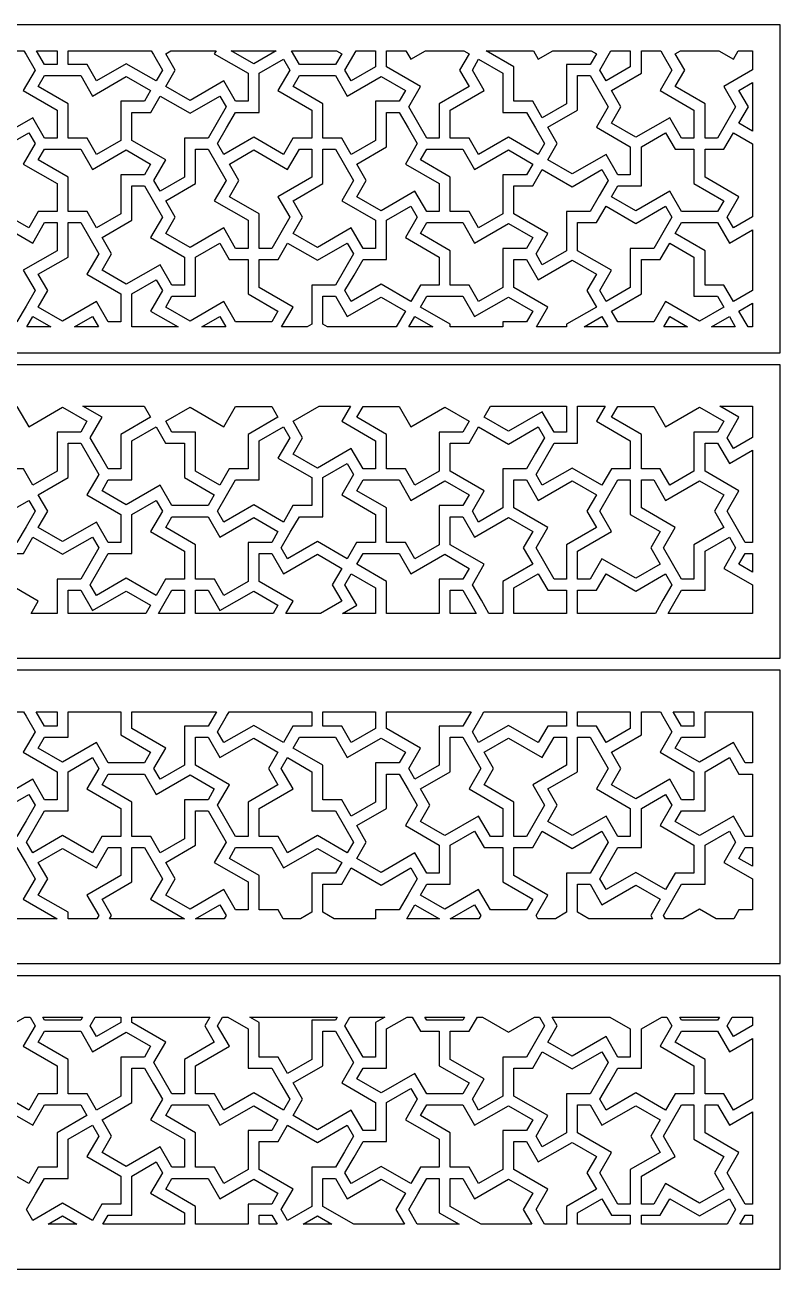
# Model space of a CAD drawing. Extents: x 84 to 1219, y 63 to 1669.
# Drawn here: x 666 to 1104, y 948 to 1669 of the extents above; entities that cross this region are included whole.
import ezdxf

# ---------------------------------------------------------------- set-up
doc = ezdxf.new("R2010")
doc.units = 0

msp = doc.modelspace()

# ---------------------------------------------------------------- linework, layer by layer
at = {"layer": 'Layer 1', "color": 7}
for points in [[(198.86437, 1479.32), (1103.8644, 1479.32), (1103.8644, 1669.32), (198.86437, 1669.32), (198.86437, 1479.32)], [(654.56437, 1654.32), (665.79813, 1654.32), (667.03943, 1652.17), (672.26445, 1643.12), (665.43943, 1631.29872), (685.05706, 1619.97248), (685.05706, 1603.72), (677.80702, 1603.72), (670.982, 1615.54128), (651.36437, 1604.21504), (637.28931, 1612.34128), (642.76185, 1621.82), (637.28931, 1631.29872), (654.56437, 1641.27248), (654.56437, 1654.32)], [(685.05706, 1646.32), (677.80702, 1646.32), (673.18821, 1654.32), (685.05706, 1654.32), (685.05706, 1646.32)], [(725.14974, 1646.81504), (707.87468, 1636.84128), (702.40214, 1646.32), (691.45706, 1646.32), (691.45706, 1654.32), (739.58349, 1654.32), (740.8248, 1652.17), (746.04982, 1643.12), (742.4248, 1636.84128), (725.14974, 1646.81504)], [(776.11748, 1652.59872), (795.7351, 1641.27248), (795.7351, 1625.02), (788.48506, 1625.02), (781.66004, 1636.84128), (762.04242, 1625.51504), (747.96736, 1633.64128), (753.4399, 1643.12), (747.96736, 1652.59872), (750.94871, 1654.32), (777.11126, 1654.32), (776.11748, 1652.59872)], [(798.9351, 1646.81504), (785.93613, 1654.32), (811.93407, 1654.32), (798.9351, 1646.81504)], [(849.90284, 1652.59872), (846.27782, 1646.32), (825.37774, 1646.32), (820.75894, 1654.32), (846.9215, 1654.32), (849.90284, 1652.59872)], [(869.5205, 1644.96752), (855.44541, 1636.84128), (851.82039, 1643.12), (858.28671, 1654.32), (869.5205, 1654.32), (869.5205, 1644.96752)], [(906.4131, 1603.72), (899.1631, 1603.72), (893.9381, 1612.77), (888.7131, 1621.82), (895.5381, 1633.64128), (875.9205, 1644.96752), (875.9205, 1654.32), (887.1542, 1654.32), (889.9955, 1649.39872), (898.5194, 1654.32), (920.7069, 1654.32), (923.6882, 1652.59872), (918.2157, 1643.12), (923.6882, 1633.64128), (906.4131, 1623.66752), (906.4131, 1603.72)], [(933.5069, 1654.32), (960.9396, 1654.32), (963.7809, 1649.39872), (972.3048, 1654.32), (994.4922, 1654.32), (997.4736, 1652.59872), (993.8486, 1646.32), (980.1985, 1646.32), (980.1985, 1623.66752), (966.1235, 1615.54128), (960.6509, 1625.02), (949.7058, 1625.02), (949.7058, 1644.96752), (933.5069, 1654.32)], [(1017.0912, 1644.96752), (1003.0161, 1636.84128), (999.3911, 1643.12), (1005.8574, 1654.32), (1017.0912, 1654.32), (1017.0912, 1644.96752)], [(1023.4912, 1654.32), (1034.725, 1654.32), (1035.9663, 1652.17), (1041.1913, 1643.12), (1034.3663, 1631.29872), (1053.9839, 1619.97248), (1053.9839, 1603.72), (1046.7338, 1603.72), (1039.9088, 1615.54128), (1020.2912, 1604.21504), (1006.2161, 1612.34128), (1011.6887, 1621.82), (1006.2161, 1631.29872), (1023.4912, 1641.27248), (1023.4912, 1654.32)], [(1060.3839, 1623.66752), (1043.1088, 1633.64128), (1048.5814, 1643.12), (1043.1088, 1652.59872), (1046.0902, 1654.32), (1068.2776, 1654.32), (1076.8015, 1649.39872), (1079.6428, 1654.32), (1087.8644, 1654.32), (1087.8644, 1643.22843), (1071.2589, 1633.64128), (1078.084, 1621.82), (1067.6339, 1603.72), (1060.3839, 1603.72), (1060.3839, 1623.66752)], [(798.9351, 1604.21504), (781.66004, 1594.24128), (778.03502, 1600.52), (783.26004, 1609.57), (788.48506, 1618.62), (802.1351, 1618.62), (802.1351, 1641.27248), (816.21016, 1649.39872), (819.83518, 1643.12), (813.01016, 1631.29872), (832.62778, 1619.97248), (832.62778, 1603.72), (821.6827, 1603.72), (816.21016, 1594.24128), (798.9351, 1604.21504)], [(963.7809, 1594.24128), (946.5058, 1604.21504), (929.2308, 1594.24128), (923.7582, 1603.72), (912.8131, 1603.72), (912.8131, 1619.97248), (932.4308, 1631.29872), (925.6058, 1643.12), (929.2308, 1649.39872), (943.3058, 1641.27248), (943.3058, 1618.62), (956.9559, 1618.62), (962.1809, 1609.57), (967.4059, 1600.52), (963.7809, 1594.24128)], [(691.45706, 1623.66752), (674.182, 1633.64128), (677.80702, 1639.92), (688.25706, 1639.92), (698.70709, 1639.92), (705.53211, 1628.09872), (725.14974, 1639.42496), (739.2248, 1631.29872), (735.59978, 1625.02), (721.94974, 1625.02), (721.94974, 1602.36752), (707.87468, 1594.24128), (702.40214, 1603.72), (691.45706, 1603.72), (691.45706, 1623.66752)], [(839.02778, 1623.66752), (821.75272, 1633.64128), (825.37774, 1639.92), (846.27782, 1639.92), (853.10284, 1628.09872), (872.7205, 1639.42496), (886.7955, 1631.29872), (883.1705, 1625.02), (869.5205, 1625.02), (869.5205, 1602.36752), (855.44541, 1594.24128), (849.97287, 1603.72), (839.02778, 1603.72), (839.02778, 1623.66752)], [(986.5985, 1619.97248), (986.5985, 1639.92), (993.8486, 1639.92), (999.0736, 1630.87), (1004.2986, 1621.82), (997.4736, 1609.99872), (1017.0912, 1598.67248), (1017.0912, 1582.42), (1009.8412, 1582.42), (1003.0161, 1594.24128), (983.3985, 1582.91504), (969.3235, 1591.04128), (974.796, 1600.52), (969.3235, 1609.99872), (986.5985, 1619.97248)], [(1080.0015, 1612.34128), (1085.474, 1621.82), (1080.0015, 1631.29872), (1087.8644, 1635.83835), (1087.8644, 1607.80165), (1080.0015, 1612.34128)], [(762.04242, 1618.12496), (779.31748, 1628.09872), (782.9425, 1621.82), (777.71748, 1612.77), (772.49246, 1603.72), (758.84242, 1603.72), (758.84242, 1581.06752), (744.76736, 1572.94128), (741.14234, 1579.22), (747.96736, 1591.04128), (728.34974, 1602.36752), (728.34974, 1618.62), (739.29482, 1618.62), (744.76736, 1628.09872), (762.04242, 1618.12496)], [(875.9205, 1598.67248), (875.9205, 1618.62), (883.1705, 1618.62), (888.3955, 1609.57), (893.6205, 1600.52), (886.7955, 1588.69872), (906.4131, 1577.37248), (906.4131, 1561.12), (899.1631, 1561.12), (892.3381, 1572.94128), (872.7205, 1561.61504), (858.64541, 1569.74128), (864.11795, 1579.22), (858.64541, 1588.69872), (875.9205, 1598.67248)], [(651.36437, 1561.61504), (634.08931, 1551.64128), (630.46429, 1557.92), (635.68931, 1566.97), (640.91433, 1576.02), (654.56437, 1576.02), (654.56437, 1598.67248), (668.63943, 1606.79872), (672.26445, 1600.52), (665.43943, 1588.69872), (685.05706, 1577.37248), (685.05706, 1561.12), (674.11197, 1561.12), (668.63943, 1551.64128), (651.36437, 1561.61504)], [(1053.9839, 1577.37248), (1071.2589, 1567.39872), (1067.6339, 1561.12), (1046.7338, 1561.12), (1039.9088, 1572.94128), (1020.2912, 1561.61504), (1006.2161, 1569.74128), (1009.8412, 1576.02), (1023.4912, 1576.02), (1023.4912, 1598.67248), (1037.5663, 1606.79872), (1043.0388, 1597.32), (1053.9839, 1597.32), (1053.9839, 1577.37248)], [(1076.8015, 1551.64128), (1073.1765, 1557.92), (1080.0015, 1569.74128), (1060.3839, 1581.06752), (1060.3839, 1597.32), (1071.329, 1597.32), (1076.8015, 1606.79872), (1087.8644, 1600.41157), (1087.8644, 1558.02843), (1076.8015, 1551.64128)], [(691.45706, 1581.06752), (674.182, 1591.04128), (677.80702, 1597.32), (698.70709, 1597.32), (705.53211, 1585.49872), (725.14974, 1596.82496), (739.2248, 1588.69872), (735.59978, 1582.42), (721.94974, 1582.42), (721.94974, 1559.76752), (707.87468, 1551.64128), (702.40214, 1561.12), (691.45706, 1561.12), (691.45706, 1581.06752)], [(765.24242, 1577.37248), (765.24242, 1597.32), (772.49246, 1597.32), (777.71748, 1588.27), (782.9425, 1579.22), (776.11748, 1567.39872), (795.7351, 1556.07248), (795.7351, 1539.82), (788.48506, 1539.82), (781.66004, 1551.64128), (762.04242, 1540.31504), (747.96736, 1548.44128), (753.4399, 1557.92), (747.96736, 1567.39872), (765.24242, 1577.37248)], [(802.1351, 1539.82), (802.1351, 1559.76752), (784.86004, 1569.74128), (790.33258, 1579.22), (784.86004, 1588.69872), (798.9351, 1596.82496), (818.55272, 1585.49872), (825.37774, 1597.32), (832.62778, 1597.32), (832.62778, 1581.06752), (813.01016, 1569.74128), (819.83518, 1557.92), (814.61016, 1548.87), (809.38514, 1539.82), (802.1351, 1539.82)], [(839.02778, 1577.37248), (839.02778, 1597.32), (846.27782, 1597.32), (851.50284, 1588.27), (856.72786, 1579.22), (849.90284, 1567.39872), (869.5205, 1556.07248), (869.5205, 1539.82), (862.27043, 1539.82), (855.44541, 1551.64128), (835.82778, 1540.31504), (821.75272, 1548.44128), (827.22526, 1557.92), (821.75272, 1567.39872), (839.02778, 1577.37248)], [(912.8131, 1581.06752), (895.5381, 1591.04128), (899.1631, 1597.32), (909.6131, 1597.32), (920.0632, 1597.32), (926.8882, 1585.49872), (946.5058, 1596.82496), (960.5809, 1588.69872), (956.9559, 1582.42), (943.3058, 1582.42), (943.3058, 1559.76752), (929.2308, 1551.64128), (923.7582, 1561.12), (912.8131, 1561.12), (912.8131, 1581.06752)], [(983.3985, 1575.52496), (1000.6736, 1585.49872), (1004.2986, 1579.22), (999.0736, 1570.17), (993.8486, 1561.12), (980.1985, 1561.12), (980.1985, 1538.46752), (966.1235, 1530.34128), (962.4984, 1536.62), (969.3235, 1548.44128), (949.7058, 1559.76752), (949.7058, 1576.02), (960.6509, 1576.02), (966.1235, 1585.49872), (983.3985, 1575.52496)], [(728.34974, 1556.07248), (728.34974, 1576.02), (735.59978, 1576.02), (740.8248, 1566.97), (746.04982, 1557.92), (739.2248, 1546.09872), (758.84242, 1534.77248), (758.84242, 1518.52), (751.59238, 1518.52), (744.76736, 1530.34128), (725.14974, 1519.01504), (711.07468, 1527.14128), (716.54722, 1536.62), (711.07468, 1546.09872), (728.34974, 1556.07248)], [(872.7205, 1519.01504), (855.44541, 1509.04128), (851.82039, 1515.32), (857.04541, 1524.37), (862.27043, 1533.42), (875.9205, 1533.42), (875.9205, 1556.07248), (889.9955, 1564.19872), (893.6205, 1557.92), (886.7955, 1546.09872), (906.4131, 1534.77248), (906.4131, 1518.52), (895.4681, 1518.52), (889.9955, 1509.04128), (872.7205, 1519.01504)], [(1020.2912, 1554.22496), (1037.5663, 1564.19872), (1041.1913, 1557.92), (1035.9663, 1548.87), (1030.7412, 1539.82), (1017.0912, 1539.82), (1017.0912, 1517.16752), (1003.0161, 1509.04128), (999.3911, 1515.32), (1006.2161, 1527.14128), (986.5985, 1538.46752), (986.5985, 1554.72), (997.5436, 1554.72), (1003.0161, 1564.19872), (1020.2912, 1554.22496)], [(654.56437, 1497.22), (654.56437, 1517.16752), (637.28931, 1527.14128), (642.76185, 1536.62), (637.28931, 1546.09872), (651.36437, 1554.22496), (670.982, 1542.89872), (677.80702, 1554.72), (685.05706, 1554.72), (685.05706, 1538.46752), (665.43943, 1527.14128), (672.26445, 1515.32), (667.03943, 1506.27), (661.81441, 1497.22), (654.56437, 1497.22)], [(691.45706, 1534.77248), (691.45706, 1554.72), (698.70709, 1554.72), (703.93211, 1545.67), (709.15713, 1536.62), (702.33211, 1524.79872), (721.94974, 1513.47248), (721.94974, 1497.22), (714.6997, 1497.22), (707.87468, 1509.04128), (688.25706, 1497.71504), (674.182, 1505.84128), (679.65454, 1515.32), (674.182, 1524.79872), (691.45706, 1534.77248)], [(912.8131, 1538.46752), (895.5381, 1548.44128), (899.1631, 1554.72), (920.0632, 1554.72), (926.8882, 1542.89872), (946.5058, 1554.22496), (960.5809, 1546.09872), (956.9559, 1539.82), (943.3058, 1539.82), (943.3058, 1517.16752), (929.2308, 1509.04128), (923.7582, 1518.52), (912.8131, 1518.52), (912.8131, 1538.46752)], [(1043.1088, 1548.44128), (1046.7338, 1554.72), (1067.6339, 1554.72), (1074.4589, 1542.89872), (1087.8644, 1550.63835), (1087.8644, 1515.42843), (1076.8015, 1509.04128), (1071.329, 1518.52), (1060.3839, 1518.52), (1060.3839, 1538.46752), (1043.1088, 1548.44128)], [(795.7351, 1513.47248), (813.01016, 1503.49872), (809.38514, 1497.22), (788.48506, 1497.22), (781.66004, 1509.04128), (762.04242, 1497.71504), (747.96736, 1505.84128), (751.59238, 1512.12), (765.24242, 1512.12), (765.24242, 1534.77248), (779.31748, 1542.89872), (784.79002, 1533.42), (795.7351, 1533.42), (795.7351, 1513.47248)], [(853.10284, 1542.89872), (856.72786, 1536.62), (851.50284, 1527.57), (846.27782, 1518.52), (832.62778, 1518.52), (832.62778, 1495.86752), (829.9474, 1494.32), (815.10091, 1494.32), (821.75272, 1505.84128), (802.1351, 1517.16752), (802.1351, 1533.42), (813.08018, 1533.42), (818.55272, 1542.89872), (835.82778, 1532.92496), (853.10284, 1542.89872)], [(1006.2161, 1503.49872), (1023.4912, 1513.47248), (1023.4912, 1533.42), (1034.4363, 1533.42), (1039.9088, 1542.89872), (1053.9839, 1534.77248), (1053.9839, 1512.12), (1067.6339, 1512.12), (1071.2589, 1505.84128), (1057.1839, 1497.71504), (1037.5663, 1509.04128), (1030.7412, 1497.22), (1009.8412, 1497.22), (1006.2161, 1503.49872)], [(980.1985, 1494.32), (962.6716, 1494.32), (969.3235, 1505.84128), (949.7058, 1517.16752), (949.7058, 1533.42), (956.9559, 1533.42), (963.7809, 1521.59872), (983.3985, 1532.92496), (997.4736, 1524.79872), (992.001, 1515.32), (997.4736, 1505.84128), (980.1985, 1495.86752), (980.1985, 1494.32)], [(728.34974, 1513.47248), (742.4248, 1521.59872), (746.04982, 1515.32), (739.2248, 1503.49872), (755.1228, 1494.32), (728.34974, 1494.32), (728.34974, 1513.47248)], [(839.02778, 1495.86752), (839.02778, 1512.12), (846.27782, 1512.12), (853.10284, 1500.29872), (872.7205, 1511.62496), (886.7955, 1503.49872), (881.4962, 1494.32), (841.70817, 1494.32), (839.02778, 1495.86752)], [(895.5381, 1505.84128), (899.1631, 1512.12), (909.6131, 1512.12), (920.0632, 1512.12), (926.8882, 1500.29872), (946.5058, 1511.62496), (960.5809, 1503.49872), (956.9559, 1497.22), (943.3058, 1497.22), (943.3058, 1494.32), (912.8131, 1494.32), (912.8131, 1495.86752), (895.5381, 1505.84128)], [(1080.0015, 1503.49872), (1087.8644, 1508.03835), (1087.8644, 1494.32), (1085.3008, 1494.32), (1080.0015, 1503.49872)], [(670.982, 1500.29872), (681.33744, 1494.32), (667.53018, 1494.32), (670.982, 1500.29872)], [(705.53211, 1500.29872), (708.98393, 1494.32), (695.17667, 1494.32), (705.53211, 1500.29872)], [(779.31748, 1500.29872), (782.76929, 1494.32), (768.96203, 1494.32), (779.31748, 1500.29872)], [(892.3381, 1500.29872), (902.6935, 1494.32), (888.8863, 1494.32), (892.3381, 1500.29872)], [(1000.6736, 1500.29872), (1004.1254, 1494.32), (990.3181, 1494.32), (1000.6736, 1500.29872)], [(1039.9088, 1500.29872), (1050.2643, 1494.32), (1036.457, 1494.32), (1039.9088, 1500.29872)], [(1074.4589, 1500.29872), (1077.9108, 1494.32), (1064.1035, 1494.32), (1074.4589, 1500.29872)], [(198.86437, 1302.32), (1103.8644, 1302.32), (1103.8644, 1472.32), (198.86437, 1472.32), (198.86437, 1302.32)], [(654.56437, 1431.96752), (637.28931, 1441.94128), (640.91433, 1448.22), (661.81441, 1448.22), (668.63943, 1436.39872), (688.25706, 1447.72496), (702.33211, 1439.59872), (698.70709, 1433.32), (685.05706, 1433.32), (685.05706, 1410.66752), (670.982, 1402.54128), (665.50945, 1412.02), (654.56437, 1412.02), (654.56437, 1431.96752)], [(721.94974, 1412.02), (714.6997, 1412.02), (709.47468, 1421.07), (704.24966, 1430.12), (711.07468, 1441.94128), (700.02641, 1448.32), (735.54204, 1448.32), (739.2248, 1441.94128), (721.94974, 1431.96752), (721.94974, 1412.02)], [(813.01016, 1441.94128), (795.7351, 1431.96752), (795.7351, 1412.02), (784.79002, 1412.02), (779.31748, 1402.54128), (765.24242, 1410.66752), (765.24242, 1433.32), (751.59238, 1433.32), (747.96736, 1439.59872), (762.04242, 1447.72496), (781.66004, 1436.39872), (788.48506, 1448.22), (798.9351, 1448.22), (809.38514, 1448.22), (813.01016, 1441.94128)], [(849.90284, 1439.59872), (869.5205, 1428.27248), (869.5205, 1412.02), (862.27043, 1412.02), (855.44541, 1423.84128), (835.82778, 1412.51504), (821.75272, 1420.64128), (827.22526, 1430.12), (821.75272, 1439.59872), (836.85843, 1448.32), (854.93808, 1448.32), (849.90284, 1439.59872)], [(875.9205, 1431.96752), (858.64541, 1441.94128), (862.27043, 1448.22), (883.1705, 1448.22), (889.9955, 1436.39872), (909.6131, 1447.72496), (923.6882, 1439.59872), (920.0632, 1433.32), (906.4131, 1433.32), (906.4131, 1410.66752), (892.3381, 1402.54128), (886.8655, 1412.02), (875.9205, 1412.02), (875.9205, 1431.96752)], [(980.1985, 1433.32), (972.9485, 1433.32), (966.1235, 1445.14128), (946.5058, 1433.81504), (932.4308, 1441.94128), (936.1135, 1448.32), (980.1985, 1448.32), (980.1985, 1433.32)], [(966.1235, 1402.54128), (962.4984, 1408.82), (967.7235, 1417.87), (972.9485, 1426.92), (986.5985, 1426.92), (986.5985, 1448.32), (1002.5088, 1448.32), (997.4736, 1439.59872), (1017.0912, 1428.27248), (1017.0912, 1412.02), (1006.1461, 1412.02), (1000.6736, 1402.54128), (983.3985, 1412.51504), (966.1235, 1402.54128)], [(1023.4912, 1431.96752), (1006.2161, 1441.94128), (1009.8412, 1448.22), (1030.7412, 1448.22), (1037.5663, 1436.39872), (1057.1839, 1447.72496), (1071.2589, 1439.59872), (1067.6339, 1433.32), (1053.9839, 1433.32), (1053.9839, 1410.66752), (1039.9088, 1402.54128), (1034.4363, 1412.02), (1023.4912, 1412.02), (1023.4912, 1431.96752)], [(1076.8015, 1423.84128), (1073.1765, 1430.12), (1080.0015, 1441.94128), (1068.9532, 1448.32), (1087.8644, 1448.32), (1087.8644, 1430.22843), (1076.8015, 1423.84128)], [(758.84242, 1406.97248), (776.11748, 1396.99872), (772.49246, 1390.72), (762.04242, 1390.72), (751.59238, 1390.72), (744.76736, 1402.54128), (725.14974, 1391.21504), (711.07468, 1399.34128), (714.6997, 1405.62), (728.34974, 1405.62), (728.34974, 1428.27248), (742.4248, 1436.39872), (747.89734, 1426.92), (758.84242, 1426.92), (758.84242, 1406.97248)], [(798.9351, 1391.21504), (781.66004, 1381.24128), (778.03502, 1387.52), (783.26004, 1396.57), (788.48506, 1405.62), (802.1351, 1405.62), (802.1351, 1428.27248), (816.21016, 1436.39872), (819.83518, 1430.12), (813.01016, 1418.29872), (832.62778, 1406.97248), (832.62778, 1390.72), (821.6827, 1390.72), (816.21016, 1381.24128), (798.9351, 1391.21504)], [(946.5058, 1426.42496), (963.7809, 1436.39872), (967.4059, 1430.12), (962.1809, 1421.07), (956.9559, 1412.02), (943.3058, 1412.02), (943.3058, 1389.36752), (929.2308, 1381.24128), (925.6058, 1387.52), (932.4308, 1399.34128), (912.8131, 1410.66752), (912.8131, 1426.92), (923.7582, 1426.92), (929.2308, 1436.39872), (946.5058, 1426.42496)], [(691.45706, 1406.97248), (691.45706, 1426.92), (698.70709, 1426.92), (703.93211, 1417.87), (709.15713, 1408.82), (702.33211, 1396.99872), (721.94974, 1385.67248), (721.94974, 1369.42), (714.6997, 1369.42), (707.87468, 1381.24128), (688.25706, 1369.91504), (674.182, 1378.04128), (679.65454, 1387.52), (674.182, 1396.99872), (691.45706, 1406.97248)], [(1083.6265, 1369.42), (1073.1765, 1387.52), (1080.0015, 1399.34128), (1060.3839, 1410.66752), (1060.3839, 1426.92), (1067.6339, 1426.92), (1074.4589, 1415.09872), (1087.8644, 1422.83835), (1087.8644, 1369.42), (1083.6265, 1369.42)], [(835.82778, 1369.91504), (818.55272, 1359.94128), (814.9277, 1366.22), (820.15272, 1375.27), (825.37774, 1384.32), (839.02778, 1384.32), (839.02778, 1406.97248), (853.10284, 1415.09872), (856.72786, 1408.82), (849.90284, 1396.99872), (869.5205, 1385.67248), (869.5205, 1369.42), (858.57538, 1369.42), (853.10284, 1359.94128), (835.82778, 1369.91504)], [(875.9205, 1389.36752), (858.64541, 1399.34128), (862.27043, 1405.62), (883.1705, 1405.62), (889.9955, 1393.79872), (909.6131, 1405.12496), (923.6882, 1396.99872), (920.0632, 1390.72), (906.4131, 1390.72), (906.4131, 1368.06752), (892.3381, 1359.94128), (886.8655, 1369.42), (875.9205, 1369.42), (875.9205, 1389.36752)], [(980.1985, 1368.06752), (980.1985, 1348.12), (972.9485, 1348.12), (967.7235, 1357.17), (962.4984, 1366.22), (969.3235, 1378.04128), (949.7058, 1389.36752), (949.7058, 1405.62), (956.9559, 1405.62), (963.7809, 1393.79872), (983.3985, 1405.12496), (997.4736, 1396.99872), (992.001, 1387.52), (997.4736, 1378.04128), (980.1985, 1368.06752)], [(1017.0912, 1405.62), (1017.0912, 1385.67248), (1034.3663, 1375.69872), (1028.8937, 1366.22), (1034.3663, 1356.74128), (1020.2912, 1348.61504), (1000.6736, 1359.94128), (993.8486, 1348.12), (986.5985, 1348.12), (986.5985, 1364.37248), (1006.2161, 1375.69872), (999.3911, 1387.52), (1009.8412, 1405.62), (1017.0912, 1405.62)], [(1053.9839, 1368.06752), (1053.9839, 1348.12), (1046.7338, 1348.12), (1041.5088, 1357.17), (1036.2838, 1366.22), (1043.1088, 1378.04128), (1023.4912, 1389.36752), (1023.4912, 1405.62), (1030.7412, 1405.62), (1037.5663, 1393.79872), (1057.1839, 1405.12496), (1071.2589, 1396.99872), (1065.7864, 1387.52), (1071.2589, 1378.04128), (1053.9839, 1368.06752)], [(651.36437, 1383.82496), (668.63943, 1393.79872), (672.26445, 1387.52), (667.03943, 1378.47), (661.81441, 1369.42), (648.16437, 1369.42), (648.16437, 1346.76752), (634.08931, 1338.64128), (630.46429, 1344.92), (637.28931, 1356.74128), (617.67169, 1368.06752), (617.67169, 1384.32), (628.61677, 1384.32), (634.08931, 1393.79872), (651.36437, 1383.82496)], [(725.14974, 1348.61504), (707.87468, 1338.64128), (704.24966, 1344.92), (709.47468, 1353.97), (714.6997, 1363.02), (728.34974, 1363.02), (728.34974, 1385.67248), (742.4248, 1393.79872), (746.04982, 1387.52), (739.2248, 1375.69872), (758.84242, 1364.37248), (758.84242, 1348.12), (747.89734, 1348.12), (742.4248, 1338.64128), (725.14974, 1348.61504)], [(765.24242, 1368.06752), (747.96736, 1378.04128), (751.59238, 1384.32), (762.04242, 1384.32), (772.49246, 1384.32), (779.31748, 1372.49872), (798.9351, 1383.82496), (813.01016, 1375.69872), (809.38514, 1369.42), (795.7351, 1369.42), (795.7351, 1346.76752), (781.66004, 1338.64128), (776.1875, 1348.12), (765.24242, 1348.12), (765.24242, 1368.06752)], [(943.3058, 1328.32), (935.1898, 1328.32), (930.8308, 1335.87), (925.6058, 1344.92), (932.4308, 1356.74128), (912.8131, 1368.06752), (912.8131, 1384.32), (920.0632, 1384.32), (926.8882, 1372.49872), (946.5058, 1383.82496), (960.5809, 1375.69872), (955.1083, 1366.22), (960.5809, 1356.74128), (943.3058, 1346.76752), (943.3058, 1328.32)], [(705.53211, 1372.49872), (709.15713, 1366.22), (703.93211, 1357.17), (698.70709, 1348.12), (685.05706, 1348.12), (685.05706, 1328.32), (670.07052, 1328.32), (674.182, 1335.44128), (654.56437, 1346.76752), (654.56437, 1363.02), (665.50945, 1363.02), (670.982, 1372.49872), (688.25706, 1362.52496), (705.53211, 1372.49872)], [(1041.5088, 1332.67), (1046.7338, 1341.72), (1060.3839, 1341.72), (1060.3839, 1364.37248), (1074.4589, 1372.49872), (1078.084, 1366.22), (1071.2589, 1354.39872), (1087.8644, 1344.81157), (1087.8644, 1328.32), (1038.9973, 1328.32), (1041.5088, 1332.67)], [(821.75272, 1335.44128), (802.1351, 1346.76752), (802.1351, 1363.02), (809.38514, 1363.02), (816.21016, 1351.19872), (835.82778, 1362.52496), (849.90284, 1354.39872), (844.4303, 1344.92), (849.90284, 1335.44128), (837.56842, 1328.32), (817.64125, 1328.32), (821.75272, 1335.44128)], [(858.64541, 1356.74128), (862.27043, 1363.02), (883.1705, 1363.02), (889.9955, 1351.19872), (909.6131, 1362.52496), (923.6882, 1354.39872), (920.0632, 1348.12), (906.4131, 1348.12), (906.4131, 1328.32), (875.9205, 1328.32), (875.9205, 1346.76752), (858.64541, 1356.74128)], [(1080.0015, 1356.74128), (1083.6265, 1363.02), (1087.8644, 1363.02), (1087.8644, 1352.20165), (1080.0015, 1356.74128)], [(858.64541, 1333.09872), (851.82039, 1344.92), (855.44541, 1351.19872), (869.5205, 1343.07248), (869.5205, 1328.32), (850.36842, 1328.32), (858.64541, 1333.09872)], [(949.7058, 1343.07248), (963.7809, 1351.19872), (969.2534, 1341.72), (980.1985, 1341.72), (980.1985, 1328.32), (949.7058, 1328.32), (949.7058, 1343.07248)], [(1037.5663, 1351.19872), (1041.1913, 1344.92), (1035.9663, 1335.87), (1031.6073, 1328.32), (986.5985, 1328.32), (986.5985, 1341.72), (997.5436, 1341.72), (1003.0161, 1351.19872), (1020.2912, 1341.22496), (1037.5663, 1351.19872)], [(691.45706, 1341.72), (698.70709, 1341.72), (705.53211, 1329.89872), (725.14974, 1341.22496), (739.2248, 1333.09872), (736.4658, 1328.32), (691.45706, 1328.32), (691.45706, 1341.72)], [(758.84242, 1328.32), (743.85589, 1328.32), (746.36736, 1332.67), (751.59238, 1341.72), (758.84242, 1341.72), (758.84242, 1328.32)], [(765.24242, 1341.72), (772.49246, 1341.72), (779.31748, 1329.89872), (798.9351, 1341.22496), (813.01016, 1333.09872), (810.25117, 1328.32), (765.24242, 1328.32), (765.24242, 1341.72)], [(912.8131, 1341.72), (920.0632, 1341.72), (925.2882, 1332.67), (927.7997, 1328.32), (912.8131, 1328.32), (912.8131, 1341.72)], [(198.86437, 1125.32), (1103.8644, 1125.32), (1103.8644, 1295.32), (198.86437, 1295.32), (198.86437, 1125.32)], [(654.56437, 1271.32), (665.56719, 1271.32), (667.03943, 1268.77), (672.26445, 1259.72), (665.43943, 1247.89872), (685.05706, 1236.57248), (685.05706, 1220.32), (677.80702, 1220.32), (670.982, 1232.14128), (651.36437, 1220.81504), (637.28931, 1228.94128), (642.76185, 1238.42), (637.28931, 1247.89872), (654.56437, 1257.87248), (654.56437, 1271.32)], [(685.05706, 1262.92), (677.80702, 1262.92), (672.95727, 1271.32), (685.05706, 1271.32), (685.05706, 1262.92)], [(739.2248, 1247.89872), (735.59978, 1241.62), (725.14974, 1241.62), (714.6997, 1241.62), (707.87468, 1253.44128), (688.25706, 1242.11504), (674.182, 1250.24128), (677.80702, 1256.52), (691.45706, 1256.52), (691.45706, 1271.32), (721.94974, 1271.32), (721.94974, 1257.87248), (739.2248, 1247.89872)], [(772.49246, 1262.92), (758.84242, 1262.92), (758.84242, 1240.26752), (744.76736, 1232.14128), (741.14234, 1238.42), (747.96736, 1250.24128), (728.34974, 1261.56752), (728.34974, 1271.32), (777.3422, 1271.32), (772.49246, 1262.92)], [(781.66004, 1253.44128), (778.03502, 1259.72), (783.26004, 1268.77), (784.73229, 1271.32), (832.62778, 1271.32), (832.62778, 1262.92), (821.6827, 1262.92), (816.21016, 1253.44128), (798.9351, 1263.41504), (781.66004, 1253.44128)], [(869.5205, 1261.56752), (855.44541, 1253.44128), (849.97287, 1262.92), (839.02778, 1262.92), (839.02778, 1271.32), (869.5205, 1271.32), (869.5205, 1261.56752)], [(920.0632, 1262.92), (906.4131, 1262.92), (906.4131, 1240.26752), (892.3381, 1232.14128), (888.7131, 1238.42), (895.5381, 1250.24128), (875.9205, 1261.56752), (875.9205, 1271.32), (924.9129, 1271.32), (920.0632, 1262.92)], [(929.2308, 1253.44128), (925.6058, 1259.72), (930.8308, 1268.77), (932.303, 1271.32), (980.1985, 1271.32), (980.1985, 1262.92), (969.2534, 1262.92), (963.7809, 1253.44128), (946.5058, 1263.41504), (929.2308, 1253.44128)], [(1017.0912, 1261.56752), (1003.0161, 1253.44128), (997.5436, 1262.92), (986.5985, 1262.92), (986.5985, 1271.32), (1017.0912, 1271.32), (1017.0912, 1261.56752)], [(1023.4912, 1271.32), (1034.494, 1271.32), (1035.9663, 1268.77), (1041.1913, 1259.72), (1034.3663, 1247.89872), (1053.9839, 1236.57248), (1053.9839, 1220.32), (1046.7338, 1220.32), (1039.9088, 1232.14128), (1020.2912, 1220.81504), (1006.2161, 1228.94128), (1011.6887, 1238.42), (1006.2161, 1247.89872), (1023.4912, 1257.87248), (1023.4912, 1271.32)], [(1053.9839, 1262.92), (1046.7338, 1262.92), (1041.8841, 1271.32), (1053.9839, 1271.32), (1053.9839, 1262.92)], [(1083.6265, 1241.62), (1076.8015, 1253.44128), (1057.1839, 1242.11504), (1043.1088, 1250.24128), (1046.7338, 1256.52), (1060.3839, 1256.52), (1060.3839, 1271.32), (1087.8644, 1271.32), (1087.8644, 1241.62), (1083.6265, 1241.62)], [(795.7351, 1218.96752), (795.7351, 1199.02), (788.48506, 1199.02), (783.26004, 1208.07), (778.03502, 1217.12), (784.86004, 1228.94128), (765.24242, 1240.26752), (765.24242, 1256.52), (772.49246, 1256.52), (779.31748, 1244.69872), (798.9351, 1256.02496), (813.01016, 1247.89872), (807.53762, 1238.42), (813.01016, 1228.94128), (795.7351, 1218.96752)], [(839.02778, 1240.26752), (821.75272, 1250.24128), (825.37774, 1256.52), (835.82778, 1256.52), (846.27782, 1256.52), (853.10284, 1244.69872), (872.7205, 1256.02496), (886.7955, 1247.89872), (883.1705, 1241.62), (869.5205, 1241.62), (869.5205, 1218.96752), (855.44541, 1210.84128), (849.97287, 1220.32), (839.02778, 1220.32), (839.02778, 1240.26752)], [(912.8131, 1236.57248), (912.8131, 1256.52), (920.0632, 1256.52), (925.2882, 1247.47), (930.5132, 1238.42), (923.6882, 1226.59872), (943.3058, 1215.27248), (943.3058, 1199.02), (936.0558, 1199.02), (929.2308, 1210.84128), (909.6131, 1199.51504), (895.5381, 1207.64128), (901.0106, 1217.12), (895.5381, 1226.59872), (912.8131, 1236.57248)], [(949.7058, 1199.02), (949.7058, 1218.96752), (932.4308, 1228.94128), (937.9033, 1238.42), (932.4308, 1247.89872), (946.5058, 1256.02496), (966.1235, 1244.69872), (972.9485, 1256.52), (980.1985, 1256.52), (980.1985, 1240.26752), (960.5809, 1228.94128), (967.4059, 1217.12), (962.1809, 1208.07), (956.9559, 1199.02), (949.7058, 1199.02)], [(986.5985, 1236.57248), (986.5985, 1256.52), (993.8486, 1256.52), (999.0736, 1247.47), (1004.2986, 1238.42), (997.4736, 1226.59872), (1017.0912, 1215.27248), (1017.0912, 1199.02), (1009.8412, 1199.02), (1003.0161, 1210.84128), (983.3985, 1199.51504), (969.3235, 1207.64128), (974.796, 1217.12), (969.3235, 1226.59872), (986.5985, 1236.57248)], [(688.25706, 1199.51504), (670.982, 1189.54128), (667.35698, 1195.82), (672.582, 1204.87), (677.80702, 1213.92), (691.45706, 1213.92), (691.45706, 1236.57248), (705.53211, 1244.69872), (709.15713, 1238.42), (702.33211, 1226.59872), (721.94974, 1215.27248), (721.94974, 1199.02), (711.00466, 1199.02), (705.53211, 1189.54128), (688.25706, 1199.51504)], [(853.10284, 1189.54128), (835.82778, 1199.51504), (818.55272, 1189.54128), (813.08018, 1199.02), (802.1351, 1199.02), (802.1351, 1215.27248), (821.75272, 1226.59872), (814.9277, 1238.42), (818.55272, 1244.69872), (832.62778, 1236.57248), (832.62778, 1213.92), (846.27782, 1213.92), (851.50284, 1204.87), (856.72786, 1195.82), (853.10284, 1189.54128)], [(1083.6265, 1199.02), (1076.8015, 1210.84128), (1057.1839, 1199.51504), (1043.1088, 1207.64128), (1046.7338, 1213.92), (1060.3839, 1213.92), (1060.3839, 1236.57248), (1074.4589, 1244.69872), (1079.9315, 1235.22), (1087.8644, 1235.22), (1087.8644, 1199.02), (1083.6265, 1199.02)], [(728.34974, 1218.96752), (711.07468, 1228.94128), (714.6997, 1235.22), (725.14974, 1235.22), (735.59978, 1235.22), (742.4248, 1223.39872), (762.04242, 1234.72496), (776.11748, 1226.59872), (772.49246, 1220.32), (758.84242, 1220.32), (758.84242, 1197.66752), (744.76736, 1189.54128), (739.29482, 1199.02), (728.34974, 1199.02), (728.34974, 1218.96752)], [(875.9205, 1215.27248), (875.9205, 1235.22), (883.1705, 1235.22), (888.3955, 1226.17), (893.6205, 1217.12), (886.7955, 1205.29872), (906.4131, 1193.97248), (906.4131, 1177.72), (899.1631, 1177.72), (892.3381, 1189.54128), (872.7205, 1178.21504), (858.64541, 1186.34128), (864.11795, 1195.82), (858.64541, 1205.29872), (875.9205, 1215.27248)], [(651.36437, 1213.42496), (668.63943, 1223.39872), (672.26445, 1217.12), (667.03943, 1208.07), (661.81441, 1199.02), (648.16437, 1199.02), (648.16437, 1176.36752), (634.08931, 1168.24128), (630.46429, 1174.52), (637.28931, 1186.34128), (617.67169, 1197.66752), (617.67169, 1213.92), (628.61677, 1213.92), (634.08931, 1223.39872), (651.36437, 1213.42496)], [(1020.2912, 1178.21504), (1003.0161, 1168.24128), (999.3911, 1174.52), (1009.8412, 1192.62), (1023.4912, 1192.62), (1023.4912, 1215.27248), (1037.5663, 1223.39872), (1041.1913, 1217.12), (1034.3663, 1205.29872), (1053.9839, 1193.97248), (1053.9839, 1177.72), (1043.0388, 1177.72), (1037.5663, 1168.24128), (1020.2912, 1178.21504)], [(765.24242, 1193.97248), (765.24242, 1213.92), (772.49246, 1213.92), (777.71748, 1204.87), (782.9425, 1195.82), (776.11748, 1183.99872), (795.7351, 1172.67248), (795.7351, 1156.42), (788.48506, 1156.42), (781.66004, 1168.24128), (762.04242, 1156.91504), (747.96736, 1165.04128), (753.4399, 1174.52), (747.96736, 1183.99872), (765.24242, 1193.97248)], [(943.3058, 1172.67248), (960.5809, 1162.69872), (956.9559, 1156.42), (946.5058, 1156.42), (936.0558, 1156.42), (929.2308, 1168.24128), (909.6131, 1156.91504), (895.5381, 1165.04128), (899.1631, 1171.32), (912.8131, 1171.32), (912.8131, 1193.97248), (926.8882, 1202.09872), (932.3607, 1192.62), (943.3058, 1192.62), (943.3058, 1172.67248)], [(1000.6736, 1202.09872), (1004.2986, 1195.82), (993.8486, 1177.72), (980.1985, 1177.72), (980.1985, 1155.06752), (973.7076, 1151.32), (963.5954, 1151.32), (962.4984, 1153.22), (969.3235, 1165.04128), (949.7058, 1176.36752), (949.7058, 1192.62), (960.6509, 1192.62), (966.1235, 1202.09872), (983.3985, 1192.12496), (1000.6736, 1202.09872)], [(1047.493, 1151.32), (1037.3808, 1151.32), (1036.2838, 1153.22), (1041.5088, 1162.27), (1046.7338, 1171.32), (1060.3839, 1171.32), (1060.3839, 1193.97248), (1074.4589, 1202.09872), (1078.084, 1195.82), (1071.2589, 1183.99872), (1087.8644, 1174.41157), (1087.8644, 1156.42), (1079.9315, 1156.42), (1076.987, 1151.32), (1066.8748, 1151.32), (1057.1839, 1156.91504), (1047.493, 1151.32)], [(654.56437, 1192.62), (661.81441, 1192.62), (667.03943, 1183.57), (672.26445, 1174.52), (665.43943, 1162.69872), (685.05706, 1151.37248), (685.05706, 1151.32), (641.66489, 1151.32), (642.76185, 1153.22), (637.28931, 1162.69872), (654.56437, 1172.67248), (654.56437, 1192.62)], [(691.45706, 1155.06752), (674.182, 1165.04128), (679.65454, 1174.52), (674.182, 1183.99872), (688.25706, 1192.12496), (707.87468, 1180.79872), (714.6997, 1192.62), (721.94974, 1192.62), (721.94974, 1176.36752), (702.33211, 1165.04128), (709.15713, 1153.22), (708.06017, 1151.32), (691.45706, 1151.32), (691.45706, 1155.06752)], [(728.34974, 1192.62), (735.59978, 1192.62), (740.8248, 1183.57), (746.04982, 1174.52), (739.2248, 1162.69872), (758.84242, 1151.37248), (758.84242, 1151.32), (715.45025, 1151.32), (716.54722, 1153.22), (711.07468, 1162.69872), (728.34974, 1172.67248), (728.34974, 1192.62)], [(784.86004, 1186.34128), (788.48506, 1192.62), (809.38514, 1192.62), (816.21016, 1180.79872), (835.82778, 1192.12496), (849.90284, 1183.99872), (846.27782, 1177.72), (832.62778, 1177.72), (832.62778, 1155.06752), (826.13689, 1151.32), (816.02467, 1151.32), (813.08018, 1156.42), (802.1351, 1156.42), (802.1351, 1176.36752), (784.86004, 1186.34128)], [(1080.0015, 1186.34128), (1083.6265, 1192.62), (1087.8644, 1192.62), (1087.8644, 1181.80165), (1080.0015, 1186.34128)], [(889.9955, 1180.79872), (893.6205, 1174.52), (888.3955, 1165.47), (883.1705, 1156.42), (869.5205, 1156.42), (869.5205, 1151.32), (845.51868, 1151.32), (839.02778, 1155.06752), (839.02778, 1171.32), (849.97287, 1171.32), (855.44541, 1180.79872), (872.7205, 1170.82496), (889.9955, 1180.79872)], [(986.5985, 1155.06752), (986.5985, 1171.32), (993.8486, 1171.32), (1000.6736, 1159.49872), (1020.2912, 1170.82496), (1034.3663, 1162.69872), (1028.8937, 1153.22), (1029.9907, 1151.32), (993.0894, 1151.32), (986.5985, 1155.06752)], [(765.24242, 1151.37248), (779.31748, 1159.49872), (782.9425, 1153.22), (781.84553, 1151.32), (765.24242, 1151.32), (765.24242, 1151.37248)], [(892.3381, 1159.49872), (906.504, 1151.32), (887.6161, 1151.32), (892.3381, 1159.49872)], [(926.8882, 1159.49872), (930.5132, 1153.22), (929.4163, 1151.32), (912.7223, 1151.32), (926.8882, 1159.49872)], [(198.86437, 948.32), (1103.8644, 948.32), (1103.8644, 1118.32), (198.86437, 1118.32), (198.86437, 948.32)], [(634.08931, 1040.4413), (630.46429, 1046.72), (635.68931, 1055.77), (640.91433, 1064.82), (654.56437, 1064.82), (654.56437, 1087.47248), (666.42463, 1094.32), (669.3777, 1094.32), (672.26445, 1089.32), (665.43943, 1077.49872), (685.05706, 1066.17248), (685.05706, 1049.92), (674.11197, 1049.92), (668.63943, 1040.4413), (651.36437, 1050.415), (634.08931, 1040.4413)], [(698.70709, 1092.52), (677.80702, 1092.52), (676.76778, 1094.32), (699.74633, 1094.32), (698.70709, 1092.52)], [(721.94974, 1091.16752), (707.87468, 1083.04128), (704.24966, 1089.32), (707.13641, 1094.32), (721.94974, 1094.32), (721.94974, 1091.16752)], [(758.84242, 1049.92), (751.59238, 1049.92), (746.36736, 1058.97), (741.14234, 1068.02), (747.96736, 1079.84128), (728.34974, 1091.16752), (728.34974, 1094.32), (773.53169, 1094.32), (770.64494, 1089.32), (776.11748, 1079.84128), (758.84242, 1069.86752), (758.84242, 1049.92)], [(798.9351, 1050.415), (781.66004, 1040.4413), (776.1875, 1049.92), (765.24242, 1049.92), (765.24242, 1066.17248), (784.86004, 1077.49872), (778.03502, 1089.32), (780.92177, 1094.32), (783.87485, 1094.32), (795.7351, 1087.47248), (795.7351, 1064.82), (809.38514, 1064.82), (814.61016, 1055.77), (819.83518, 1046.72), (816.21016, 1040.4413), (798.9351, 1050.415)], [(796.67485, 1094.32), (847.31705, 1094.32), (846.27782, 1092.52), (832.62778, 1092.52), (832.62778, 1069.86752), (818.55272, 1061.7413), (813.08018, 1071.22), (802.1351, 1071.22), (802.1351, 1091.16752), (796.67485, 1094.32)], [(869.5205, 1071.22), (862.27043, 1071.22), (851.82039, 1089.32), (854.70714, 1094.32), (874.9807, 1094.32), (869.5205, 1091.16752), (869.5205, 1071.22)], [(923.6882, 1056.1987), (920.0632, 1049.92), (909.6131, 1049.92), (899.1631, 1049.92), (892.3381, 1061.7413), (872.7205, 1050.415), (858.64541, 1058.5413), (862.27043, 1064.82), (875.9205, 1064.82), (875.9205, 1087.47248), (887.7807, 1094.32), (890.7338, 1094.32), (895.4681, 1086.12), (906.4131, 1086.12), (906.4131, 1066.17248), (923.6882, 1056.1987)], [(920.0632, 1092.52), (909.6131, 1092.52), (899.1631, 1092.52), (898.1239, 1094.32), (921.1024, 1094.32), (920.0632, 1092.52)], [(961.5661, 1094.32), (964.5192, 1094.32), (967.4059, 1089.32), (962.1809, 1080.27), (956.9559, 1071.22), (943.3058, 1071.22), (943.3058, 1048.5675), (929.2308, 1040.4413), (925.6058, 1046.72), (932.4308, 1058.5413), (912.8131, 1069.86752), (912.8131, 1086.12), (923.7582, 1086.12), (928.4925, 1094.32), (931.4456, 1094.32), (946.5058, 1085.62496), (961.5661, 1094.32)], [(1017.0912, 1087.47248), (1017.0912, 1071.22), (1009.8412, 1071.22), (1003.0161, 1083.04128), (983.3985, 1071.71504), (969.3235, 1079.84128), (974.796, 1089.32), (971.9092, 1094.32), (1005.2309, 1094.32), (1017.0912, 1087.47248)], [(1003.0161, 1040.4413), (999.3911, 1046.72), (1004.6161, 1055.77), (1009.8412, 1064.82), (1023.4912, 1064.82), (1023.4912, 1087.47248), (1035.3514, 1094.32), (1038.3045, 1094.32), (1041.1913, 1089.32), (1034.3663, 1077.49872), (1053.9839, 1066.17248), (1053.9839, 1049.92), (1043.0388, 1049.92), (1037.5663, 1040.4413), (1020.2912, 1050.415), (1003.0161, 1040.4413)], [(1067.6339, 1092.52), (1057.1839, 1092.52), (1046.7338, 1092.52), (1045.6946, 1094.32), (1068.6731, 1094.32), (1067.6339, 1092.52)], [(1076.8015, 1083.04128), (1073.1765, 1089.32), (1076.0632, 1094.32), (1087.8644, 1094.32), (1087.8644, 1089.42843), (1076.8015, 1083.04128)], [(691.45706, 1069.86752), (674.182, 1079.84128), (677.80702, 1086.12), (698.70709, 1086.12), (705.53211, 1074.29872), (725.14974, 1085.62496), (739.2248, 1077.49872), (735.59978, 1071.22), (721.94974, 1071.22), (721.94974, 1048.5675), (707.87468, 1040.4413), (702.40214, 1049.92), (691.45706, 1049.92), (691.45706, 1069.86752)], [(839.02778, 1066.17248), (839.02778, 1086.12), (846.27782, 1086.12), (856.72786, 1068.02), (849.90284, 1056.1987), (869.5205, 1044.8725), (869.5205, 1028.62), (862.27043, 1028.62), (855.44541, 1040.4413), (835.82778, 1029.115), (821.75272, 1037.2413), (827.22526, 1046.72), (821.75272, 1056.1987), (839.02778, 1066.17248)], [(1043.1088, 1079.84128), (1046.7338, 1086.12), (1057.1839, 1086.12), (1067.6339, 1086.12), (1074.4589, 1074.29872), (1087.8644, 1082.03835), (1087.8644, 1046.8284), (1076.8015, 1040.4413), (1071.329, 1049.92), (1060.3839, 1049.92), (1060.3839, 1069.86752), (1043.1088, 1079.84128)], [(983.3985, 1064.32496), (1000.6736, 1074.29872), (1004.2986, 1068.02), (999.0736, 1058.97), (993.8486, 1049.92), (980.1985, 1049.92), (980.1985, 1027.2675), (966.1235, 1019.1413), (962.4984, 1025.42), (969.3235, 1037.2413), (949.7058, 1048.5675), (949.7058, 1064.82), (960.6509, 1064.82), (966.1235, 1074.29872), (983.3985, 1064.32496)], [(728.34974, 1044.8725), (728.34974, 1064.82), (735.59978, 1064.82), (740.8248, 1055.77), (746.04982, 1046.72), (739.2248, 1034.8987), (758.84242, 1023.5725), (758.84242, 1007.32), (751.59238, 1007.32), (744.76736, 1019.1413), (725.14974, 1007.815), (711.07468, 1015.9413), (716.54722, 1025.42), (711.07468, 1034.8987), (728.34974, 1044.8725)], [(872.7205, 1007.815), (855.44541, 997.8413), (851.82039, 1004.12), (857.04541, 1013.17), (862.27043, 1022.22), (875.9205, 1022.22), (875.9205, 1044.8725), (889.9955, 1052.9987), (893.6205, 1046.72), (886.7955, 1034.8987), (906.4131, 1023.5725), (906.4131, 1007.32), (895.4681, 1007.32), (889.9955, 997.8413), (872.7205, 1007.815)], [(702.33211, 1037.2413), (685.05706, 1027.2675), (685.05706, 1007.32), (674.11197, 1007.32), (668.63943, 997.8413), (654.56437, 1005.9675), (654.56437, 1028.62), (640.91433, 1028.62), (637.28931, 1034.8987), (651.36437, 1043.025), (670.982, 1031.6987), (677.80702, 1043.52), (698.70709, 1043.52), (702.33211, 1037.2413)], [(765.24242, 1027.2675), (747.96736, 1037.2413), (751.59238, 1043.52), (762.04242, 1043.52), (772.49246, 1043.52), (779.31748, 1031.6987), (798.9351, 1043.025), (813.01016, 1034.8987), (809.38514, 1028.62), (795.7351, 1028.62), (795.7351, 1005.9675), (781.66004, 997.8413), (776.1875, 1007.32), (765.24242, 1007.32), (765.24242, 1027.2675)], [(912.8131, 1027.2675), (895.5381, 1037.2413), (899.1631, 1043.52), (909.6131, 1043.52), (920.0632, 1043.52), (926.8882, 1031.6987), (946.5058, 1043.025), (960.5809, 1034.8987), (956.9559, 1028.62), (943.3058, 1028.62), (943.3058, 1005.9675), (929.2308, 997.8413), (923.7582, 1007.32), (912.8131, 1007.32), (912.8131, 1027.2675)], [(1017.0912, 1005.9675), (1017.0912, 986.02), (1009.8412, 986.02), (1004.6161, 995.07), (999.3911, 1004.12), (1006.2161, 1015.9413), (986.5985, 1027.2675), (986.5985, 1043.52), (993.8486, 1043.52), (1000.6736, 1031.6987), (1020.2912, 1043.025), (1034.3663, 1034.8987), (1028.8937, 1025.42), (1034.3663, 1015.9413), (1017.0912, 1005.9675)], [(1053.9839, 1043.52), (1053.9839, 1023.5725), (1071.2589, 1013.5987), (1065.7864, 1004.12), (1071.2589, 994.6413), (1057.1839, 986.515), (1037.5663, 997.8413), (1030.7412, 986.02), (1023.4912, 986.02), (1023.4912, 1002.2725), (1043.1088, 1013.5987), (1036.2838, 1025.42), (1041.5088, 1034.47), (1046.7338, 1043.52), (1053.9839, 1043.52)], [(1083.6265, 986.02), (1078.4015, 995.07), (1073.1765, 1004.12), (1080.0015, 1015.9413), (1060.3839, 1027.2675), (1060.3839, 1043.52), (1067.6339, 1043.52), (1074.4589, 1031.6987), (1087.8644, 1039.4384), (1087.8644, 986.02), (1083.6265, 986.02)], [(688.25706, 986.515), (670.982, 976.5413), (667.35698, 982.82), (672.582, 991.87), (677.80702, 1000.92), (691.45706, 1000.92), (691.45706, 1023.5725), (705.53211, 1031.6987), (709.15713, 1025.42), (702.33211, 1013.5987), (721.94974, 1002.2725), (721.94974, 986.02), (711.00466, 986.02), (705.53211, 976.5413), (688.25706, 986.515)], [(835.82778, 1021.725), (853.10284, 1031.6987), (856.72786, 1025.42), (851.50284, 1016.37), (846.27782, 1007.32), (832.62778, 1007.32), (832.62778, 984.6675), (818.55272, 976.5413), (814.9277, 982.82), (821.75272, 994.6413), (802.1351, 1005.9675), (802.1351, 1022.22), (813.08018, 1022.22), (818.55272, 1031.6987), (835.82778, 1021.725)], [(980.1985, 974.32), (967.4059, 974.32), (962.4984, 982.82), (969.3235, 994.6413), (949.7058, 1005.9675), (949.7058, 1022.22), (956.9559, 1022.22), (963.7809, 1010.3987), (983.3985, 1021.725), (997.4736, 1013.5987), (992.001, 1004.12), (997.4736, 994.6413), (980.1985, 984.6675), (980.1985, 974.32)], [(714.6997, 979.62), (728.34974, 979.62), (728.34974, 1002.2725), (742.4248, 1010.3987), (746.04982, 1004.12), (739.2248, 992.2987), (758.84242, 980.9725), (758.84242, 974.32), (711.63974, 974.32), (714.6997, 979.62)], [(747.96736, 994.6413), (751.59238, 1000.92), (772.49246, 1000.92), (779.31748, 989.0987), (798.9351, 1000.425), (813.01016, 992.2987), (809.38514, 986.02), (795.7351, 986.02), (795.7351, 974.32), (765.24242, 974.32), (765.24242, 984.6675), (747.96736, 994.6413)], [(839.02778, 984.6675), (839.02778, 1000.92), (846.27782, 1000.92), (853.10284, 989.0987), (872.7205, 1000.425), (886.7955, 992.2987), (881.323, 982.82), (886.2305, 974.32), (856.95022, 974.32), (839.02778, 984.6675)], [(906.4131, 980.9725), (917.9356, 974.32), (893.6205, 974.32), (888.7131, 982.82), (893.9381, 991.87), (899.1631, 1000.92), (906.4131, 1000.92), (906.4131, 980.9725)], [(912.8131, 984.6675), (912.8131, 1000.92), (920.0632, 1000.92), (926.8882, 989.0987), (946.5058, 1000.425), (960.5809, 992.2987), (955.1083, 982.82), (960.0158, 974.32), (930.7356, 974.32), (912.8131, 984.6675)], [(986.5985, 980.9725), (1000.6736, 989.0987), (1006.1461, 979.62), (1017.0912, 979.62), (1017.0912, 974.32), (986.5985, 974.32), (986.5985, 980.9725)], [(1074.4589, 989.0987), (1078.084, 982.82), (1073.1765, 974.32), (1023.4912, 974.32), (1023.4912, 979.62), (1034.4363, 979.62), (1039.9088, 989.0987), (1057.1839, 979.125), (1074.4589, 989.0987)], [(688.25706, 979.125), (696.57949, 974.32), (679.93462, 974.32), (688.25706, 979.125)], [(802.1351, 979.62), (809.38514, 979.62), (812.4451, 974.32), (802.1351, 974.32), (802.1351, 979.62)], [(835.82778, 979.125), (844.15022, 974.32), (827.50535, 974.32), (835.82778, 979.125)], [(1083.6265, 979.62), (1087.8644, 979.62), (1087.8644, 974.32), (1080.5666, 974.32), (1083.6265, 979.62)]]:
    msp.add_lwpolyline(points, close=True, dxfattribs=at)

doc.saveas('drawing.dxf')
